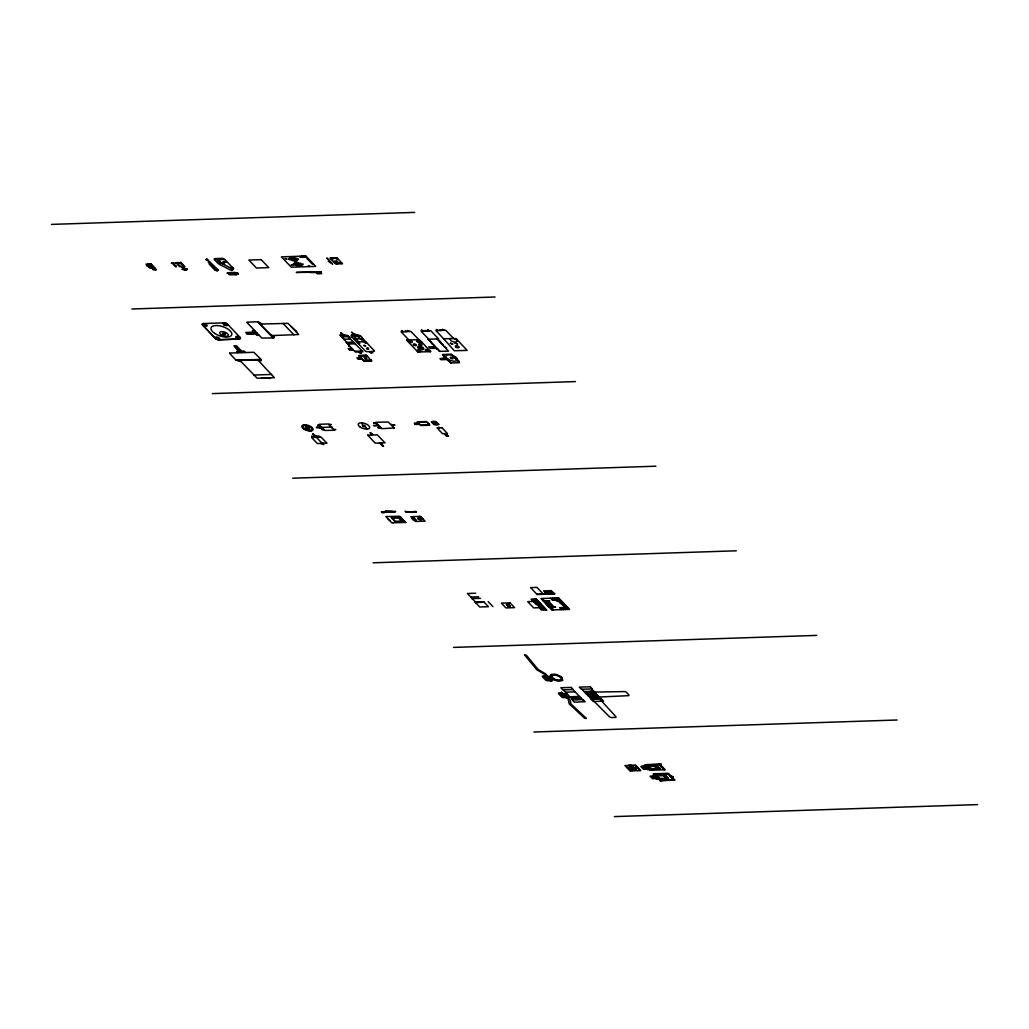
<?xml version="1.0" encoding="UTF-8"?>
<svg xmlns="http://www.w3.org/2000/svg" width="1029" height="1029" viewBox="0 0 1029 1029"><rect width="100%" height="100%" fill="white"/><g stroke="black" fill="none" stroke-linecap="round" stroke-linejoin="round"><path stroke-width="1.5" d="M586.273 718.383L571.211 704.196A1.505 0.669 18.7 0 1 570.941 703.797L570.015 699.746A1.505 0.669 18.7 0 0 569.744 699.347L561.371 692.337L567.815 698.704A1.505 0.669 18.7 0 1 568.149 699.154L569.178 703.669A1.505 0.669 18.7 0 0 569.449 704.068L584.691 718.281L586.247 718.448M674.767 779.931L668.271 773.345L653.299 773.769L668.245 773.692L674.059 779.802L659.872 780.689L674.754 780.085M524.7 655.087L536.649 669.557A1.505 0.669 18.7 0 0 537.125 669.956L544.47 674.252A1.505 0.669 18.7 0 1 544.958 674.651L551.557 681.108L545.627 673.969A1.505 0.669 18.7 0 0 545.138 673.583L538.54 669.712A1.505 0.669 18.7 0 1 538.051 669.326L526.385 655.267L524.764 654.958M366.44 348.304C371.739 348.034 363.88 349.706 368.086 348.201M368.794 349.114L367.289 349.088M429.144 351.146L430.572 351.442M285.329 258.446L286.731 258.935M286.654 259.076L285.29 258.613M299.529 256.465L300.918 256.954M291.4 264.826L292.789 265.315M300.802 257.134L299.49 256.633M292.725 265.456L291.348 264.993M308.378 265.778L309.768 266.254M309.652 266.434L308.327 265.932M358.259 342.927L359.648 343.416M359.597 343.545L358.221 343.12M365.231 342.708L366.62 343.184M366.556 343.339L365.179 342.863M370.389 351.905L371.778 352.394M371.713 352.548L370.35 352.098M430.546 351.699L417.851 351.944L406.622 340.123L408.204 340.548M408.166 340.689L406.777 340.226M420.668 342.001L422.057 342.477M421.993 342.631L420.848 342.245L421.697 342.22M417.53 351.339L418.932 351.828M418.803 352.008L417.491 351.532M429.183 350.953L430.559 351.391L419.485 339.699L406.725 339.969M542.116 598.917C546.682 599.856 539.62 599.367 542.643 598.852M551.904 598.878L553.306 599.354M553.962 598.801L555.351 599.29M553.229 599.508L551.866 599.032M555.287 599.431L554.592 599.187M557.499 598.415L558.58 598.325M558.824 599.045L557.461 598.595M558.747 600.164L560.136 600.653M560.085 600.782L558.708 600.357M560.008 601.502L561.397 601.978M561.281 602.158L560.844 601.875M552.92 609.528L551.956 609.438M561.268 602.827L562.67 603.303M562.593 603.457L561.229 602.981M560.882 608.306L562.271 608.795M562.207 608.936L560.831 608.473M562.927 608.242L564.329 608.718M564.278 608.859L563.558 608.628M566.979 608.383L568.368 608.859M568.304 609.014L566.94 608.576M648.617 766.129L650.006 766.605M649.968 766.746L648.579 766.296M650.637 768.251L652.039 768.74M651.962 768.895L650.598 768.419M656.824 765.859L658.213 766.335M658.161 766.476L646.572 766.258M658.843 767.981L660.232 768.47L656.772 766.013M230.419 267.437C238.625 266.923 227.55 273.585 233.274 268.826M232.232 268.788L233.081 268.145L224.734 259.372A2.007 0.9 18.7 0 0 222.084 258.356L215.112 258.588A2.007 0.9 18.7 0 0 214.482 259.707L218.277 263.694L219.987 262.614L232.438 268.891L230.728 270.112L219.28 264.337L220.991 263.115M652.064 777.062L653.222 777.461M653.081 777.692L652 777.281M215.074 269.598L216.617 270.614A2.482 1.106 18.7 0 0 217.968 270.563L216.797 269.469A3.55 1.582 18.7 0 0 215.293 269.521L216.695 269.508M410.121 341.281L411.15 341.615M411.06 341.86L410.056 341.512M417.915 341.023L418.944 341.358M418.803 341.615L417.851 341.255M418.713 350.323L419.742 350.657M419.652 350.902L418.662 350.58M426.508 350.066L427.537 350.4M427.447 350.645L426.456 350.31M149.192 264.749L147.944 263.977M150.105 264.723L149.269 264.479M151.057 264.685L149.694 263.926M151.546 267.437L152.909 268.196M152.472 267.399L153.835 268.17M153.398 267.373L154.659 268.145M247.037 322.193L257.713 321.743L273.135 337.962L261.803 338.052L246.973 322.463M261.61 323.994L260.736 324.032M274.319 337.371L273.444 337.409M341.744 334.824L345.538 335.377M352.394 334.464L356.806 335.004M240.503 361.462L237.352 360.742M261.134 360.78L257.983 360.06M450.252 338.464C449.146 343.609 463.925 342.721 453.583 338.361M319.286 424.295L328.392 423.987L334.335 430.238L324.958 430.482L319.209 424.565M318 424.964L319.53 424.9M373.668 422.893L376.215 422.803M311.671 436.206L318.823 435.974L320.276 437.145M311.877 437.441L321.164 437.209L327.003 443.242L317.369 443.55L311.813 437.711M378.145 427.601L380.691 427.511M658.714 764.213L664.104 769.782M229.66 353.05L253.867 352.278L261.044 359.417L236.027 360.24L229.57 353.307M215.64 259.128L216.386 259.372M216.231 259.655L215.575 259.411M222.405 258.909L223.152 259.141M223.074 259.424L222.367 259.218M367.314 348.368L368.06 348.612M367.958 348.895L367.237 348.638M451.332 357.745L452.078 357.989M451.911 358.259L451.319 358.066M307.131 427.652L307.877 427.897M307.722 428.167L307.054 427.923M363.597 425.723L364.343 425.967M364.266 426.238L363.52 425.993M545.82 675.577L542.99 675.989A1.505 0.669 18.7 0 0 542.527 676.825L545.486 679.937A1.505 0.669 18.7 0 0 547.467 680.683L551.698 680.864L545.82 675.577L550.875 680.889M561.924 692.517L559.094 692.929A1.505 0.669 18.7 0 0 558.631 693.765L561.59 696.877A1.505 0.669 18.7 0 0 563.57 697.636L567.802 697.803L561.924 692.517L566.979 697.829M301.484 256.182C299.915 258.318 307.658 256.838 305.42 256.658C299.336 259.064 301.15 254.086 304.378 256.234M656.579 768.316L657.75 768.213L655.975 766.348L654.688 766.322M665.737 777.963L666.908 777.847L665.133 775.995L663.846 775.969M565.911 697.045L564.355 697.173L561.075 694.125L563.017 693.868M561.783 694.781L564.972 694.498L566.85 696.247L563.648 696.517M566.464 697.083L562.541 693.906M567.699 698.228L568.484 698.164M443.525 338.695L454.342 350.735L467.166 350.413L456.143 338.592L443.525 338.695L435.897 330.579L445.737 330.258L453.455 338.361M51.45 224.399L414.61 212.398M207.215 259.54L205.98 259.578L207.974 260.337M206.212 259.822L206.507 260.131M172.383 262.935L173.798 263.488L172.936 263.527M308.211 258.523L306.976 258.562L312.121 263.964L313.343 263.926M145.951 264.041L149.99 268.299M209.517 261.958L208.282 261.996L210.276 262.755M208.514 262.241L208.81 262.549M173.772 264.402L176.165 266.009L175.342 266.048M210.675 263.18L209.44 263.218L211.125 264.993L212.36 264.942M147.301 265.508L146.517 265.533L148.562 266.833M209.89 263.681L210.276 264.543L211.935 264.504M329.306 261.263L328.277 261.289L330.952 262.987M184.024 267.244L186.635 270.177M156.421 269.431L152.729 269.559M215.177 267.913L213.543 267.964L216.244 270.524A3.55 1.582 18.7 0 0 217.749 270.473L217.878 269.984A1.646 0.733 18.7 0 0 216.965 269.791L206.585 258.871L216.502 269.302M234.432 272.505L228.657 272.685A1.556 0.695 18.7 0 0 228.014 272.955A2.199 0.978 18.7 0 0 229.416 274.524M235.448 273.971L238.445 274.151L237.429 273.084M236.464 274.627L230.676 274.82A1.556 0.695 18.7 0 1 229.583 274.602L229.403 274.537M321.177 272.17L296.275 272.441L320.675 271.643L321.434 272.441L310.462 272.531M131.866 308.996L495.039 296.995M257.842 321.884L273.83 337.808L273.007 337.834M259.038 322.244L261.726 323.749M290.744 326.18L296.789 331.66L295.966 331.685M254.639 330.528L252.375 330.605L256.928 335.39L259.192 335.313M253.893 332.2L245.777 332.47L247.294 334.065L255.411 333.795M246.536 333.267L256.916 332.92M247.089 333.846L253.366 333.859M271.746 335.621L274.434 337.113M240.362 337.666L227.499 324.135A2.547 1.132 18.7 0 0 224.155 322.849L203.279 323.543A2.547 1.132 18.7 0 0 202.481 324.958L215.344 338.49A2.547 1.132 18.7 0 0 218.701 339.763L239.358 338.991M346.876 335.325L340.728 335.531L344.265 339.261L350.413 339.055L347.236 335.377L348.754 336.637L341.988 336.856M218.701 339.763L239.564 339.068M351.918 336.534L360.124 336.264M348.394 336.92L362.954 351.802L355.365 352.047L346.143 342.348L353.732 342.091M349.307 337.448L350.323 338.502M356.69 342.001L365.707 341.705M407.973 340.432L407.085 340.56M346.979 343.223L354.568 342.979M347.738 344.02L355.327 343.776M430.559 341.589L431.318 342.387M430.817 341.86L427.948 339.287L438.547 338.863L430.829 330.746L420.99 331.068L428.694 339.184M440.065 342.233L440.888 342.207L437.724 338.888M349.307 345.667L348.484 345.693L350.31 346.734M432.206 343.313L431.383 343.339L433.852 345.049M237.828 349.899L234.419 345.95M441.068 343.3L443.28 344.728L442.457 344.766M351.957 348.458L348.265 348.587L349.526 349.911L353.217 349.796M434.482 345.705L433.659 345.731L439.409 350.889M348.522 348.844L352.214 348.728M443.782 346.143L446.573 348.188L445.75 348.214M434.547 346.67L428.759 346.863L430.276 348.458L436.064 348.265M349.281 349.654L352.973 349.526M354.606 351.249L362.195 351.005M436.823 349.063L437.762 349.165M359.108 352.201L360.343 352.162M359.867 352.998L361.102 352.96M439.087 350.555L439.434 351.365L448.528 351.146L436.901 338.914M358.877 355.751L366.465 355.494M359.635 356.548L367.224 356.291M360.78 357.745L357.089 357.86L358.349 359.185L362.041 359.07M357.333 358.131L361.025 358.002M364.51 357.886L365.745 357.848M443.628 355.327L442.727 355.275L450.123 362.169M358.092 358.928L361.784 358.799M365.269 358.684L366.504 358.645M453.172 356.034L459.307 361.591L458.484 361.616M444.374 357.012L445.197 356.973M444.502 357.14L445.325 357.114M363.173 360.266L370.762 360.009M445.261 357.938L439.975 358.658L440.991 359.726L446.779 359.533M363.932 361.063L371.52 360.806M455.551 358.529L456.374 358.504M456.079 359.082L456.902 359.057M456.439 359.455L457.262 359.43M447.538 360.33L448.348 360.304M447.654 360.459L448.477 360.433M457.468 360.549L458.291 360.523M443.216 355.339L442.457 354.542L451.409 354.169L459.5 362.671L450.882 362.967L449.634 362.092M253.829 375.045L271.592 374.453M212.283 393.605L575.455 381.592M304.443 425.389L305.664 425.35M376.846 423.459L373.604 423.163M417.813 422.404L426.842 422.109M330.283 425.98L332.431 428.244M414.816 423.691L418.919 423.562M427.871 423.189L429.067 423.575L428.257 423.601M319.209 427.241L316.34 427.344L319.723 427.768M373.54 425.389L377.965 425.234M391.792 424.784L394.454 424.694M415.06 423.961L419.163 423.819M316.598 427.601L332.187 427.086M374.041 425.916L378.466 425.774M392.293 425.311L394.956 425.221M420.256 424.977L429.286 424.681M311.028 430.984L309.189 430.379L309.793 431.022M333.705 429.569L335.827 429.582L333.769 429.659M309.266 430.469L310.501 430.418M324.328 429.955L322.321 429.826L317.935 425.234M381.322 428.167L378.067 427.871M313.832 435.717L315.89 435.653M370.826 434.457L373.09 434.379M323.106 443.911L322.154 443.808M379.354 443.409L381.605 443.345M381.592 444.888L380.447 443.01M292.712 478.202L655.872 466.201M395.458 511.4L381.399 511.863L382.286 512.802L384.332 512.738L383.701 512.069M381.656 512.133L395.599 511.67L385.695 511.722M416.14 511.76L405.838 512.095L405.079 511.297L408.564 512.005M401.04 517.265L391.264 517.587L395.329 521.87L405.104 521.536M421.35 517.278L420.462 517.317L422.996 519.015M401.734 518.192L400.628 518.23L402.21 518.693M387.997 518.809L390.3 520.725M402.956 519.478L401.837 519.516L402.313 520.005M403.419 519.967L402.172 520.159L401.387 519.336L402.48 519.298L400.178 518.063L400.886 517.613L399.033 517.523M404.719 521.33L401.734 520.623L403.265 520.121M373.128 562.799L736.288 550.798M467.449 593.501L475.655 593.231M550.322 591.328L551.84 592.923M546.785 591.855L548.534 591.804L550.296 593.669M545.923 592.845L548.02 593.604L546.682 593.643M549.203 592.743L547.878 592.781L549.962 593.54M536.894 594.247L554.528 593.669M471.359 597.039L478.652 596.807M471.732 598.621L480.504 598.338M475.475 602.518L483.617 602.299M537.215 600.524L532.507 600.679L536.289 604.666L541.01 604.512M560.316 599.766L557.242 599.856L561.037 603.856L564.111 603.753M537.395 600.704L532.366 600.537L531.093 599.2L535.916 598.698L546.785 610.133L541.331 609.978L540.071 608.641L544.47 608.152M556.728 600.203L552.496 600.216L550.605 598.222M537.961 601.309L527.71 601.643L533.652 607.895L543.904 607.56M543.428 601.129L549.782 600.923L546.965 601.142L552.65 607.136L555.724 607.161L549.37 607.38M543.556 601.258L546 601.18L547.016 602.248L544.573 602.325M537.884 601.669L535.826 600.846M547.094 601.283L548.56 601.232L554.001 606.943L552.522 606.994M535.337 601.888L538.334 601.926M558.515 601.193L561.59 601.09M538.257 602.068L537.035 602.106L537.91 603.033M544.688 602.454L547.878 602.351L548.881 603.418L545.704 603.521M536.611 603.213L539.479 603.123M559.776 602.518L562.85 602.415M536.739 603.354L539.608 603.251M506.654 604.743L508.725 604.666M545.833 603.65L548.277 603.573L549.409 604.769L546.965 604.846M507.76 605.888L509.831 605.824M541.138 604.64L539.903 604.679L543.736 608.718L544.971 608.679M540.264 605.065L537.794 605.142M547.094 604.988L550.271 604.872L551.287 605.94L548.11 606.042M562.426 604.64L564.471 604.576M563.069 605.309L565.114 605.245M541.486 606.338L539.016 606.428L541.55 606.415M548.238 606.184L550.682 606.094L551.685 607.161L549.242 607.239M563.699 605.991L565.757 605.927M539.723 607.161L542.193 607.084M564.342 606.66L566.4 606.596M564.985 607.342L567.043 607.277M453.545 647.408L816.717 635.395M546.579 676.375L544.534 676.529L547.454 679.603L549.666 679.616M550.939 676.259L547.84 676.362L551.055 679.745L549.627 679.796L552.573 680.593L552.393 679.5L553.975 679.449M545.151 677.185L548.521 677.082L550.078 678.831L546.566 678.78M546.823 678.947L550.193 678.831M565.371 692.157L575.134 691.835M584.073 691.539L593.836 691.218M563.146 693.79L561.088 693.945L564.008 697.019L566.22 697.032M566.94 693.687L564.394 693.778L567.429 696.967L570.027 696.877M561.718 694.601L565.075 694.498M586.298 693.88L588.151 693.816L589.643 695.089L587.932 695.154L609.541 716.853A1.505 0.669 18.7 0 0 611.483 717.56L615.329 717.432A1.505 0.669 18.7 0 0 615.856 716.647L593.424 692.028A1.505 0.669 18.7 0 0 591.431 691.269M589.051 693.855L587.147 693.919L588.537 695.372L590.44 695.321M563.377 696.363L566.747 696.247M563.197 689.867L569.873 696.774L579.43 696.466L582.568 699.643M581.899 689.25L588.575 696.157L598.132 695.848L601.27 699.025M569.873 696.774L579.661 697.006M588.575 696.157L598.376 696.389M590.106 697.443L628.397 695.668A1.505 0.669 18.7 0 0 628.796 694.832L626.417 692.337A1.505 0.669 18.7 0 0 624.513 691.578L585.99 692.208A1.505 0.669 18.7 0 0 585.514 693.057M570.645 697.302L571.545 698.254L580.575 697.958M589.347 696.684L590.26 697.636L599.277 697.34M571.545 698.254L581.372 698.395M590.26 697.636L600.074 697.778M533.961 732.005L897.134 720.004M660.991 764.135L646.701 764.598L652.013 770.181M627.021 765.525L624.976 765.602L630.031 770.914L632.076 770.85M627.433 765.512L633.169 765.319M633.581 765.306L635.639 765.242L640.694 770.567L638.636 770.631M661.223 764.367L644.9 764.933L646.418 766.528M644.386 766.399L640.9 766.515L641.839 767.505L645.222 767.943L642.353 768.033L643.292 769.036L646.791 768.92M644.797 766.386L654.431 766.065L656.836 768.586M661.969 766.425L663.242 767.763M630.674 767.878L634.481 767.75M634.777 768.02L636.012 767.968A3.897 1.736 18.7 0 1 634.456 770.142A3.897 1.736 18.7 0 1 629.324 767.763A3.897 1.736 18.7 0 1 631.909 766.078L632.269 766.849M631.176 768.406L634.983 768.277M650.084 768.612L648.437 768.663L649.955 770.258L665.133 769.756L660.078 764.431M647.19 768.907L659.357 768.573L658.792 768.123M632.488 770.837L638.224 770.644M655.987 774.374L668.091 773.975M653.544 776.033L650.058 776.149L652.463 778.67L655.949 778.554M653.955 776.02L665.995 775.544L668.516 778.207L656.361 778.541M671.14 776.059L672.4 777.397M670.278 776.509L672.683 776.419M670.535 776.766L672.927 776.689M670.792 777.036L673.185 776.959M661.3 779.956L673.39 779.558M614.39 816.602L977.55 804.601M418.687 339.519L410.893 331.402L401.053 331.737L408.757 339.84M366.967 356.021L367.649 356.291M370.517 359.751L371.186 360.009M545.756 675.153L546.618 675.165M546.721 676.31L548.907 679.552M546.283 676.387L544.573 676.362L547.119 679.436L549.422 679.552M545.113 677.018L548.624 677.069M475.822 602.338L476.62 602.647M420.256 516.892L419.6 516.391M420.938 520.764L421.633 521.266M552.985 609.374L551.685 608.589L551.583 609.438M558.155 599.251L559.261 599.097L558.438 598.466M552.329 608.872L553.345 609.605L551.866 609.592M558.348 598.235L557.178 598.222L557.435 598.917M542.72 599.56L542.077 599.084M235.358 274.421L235.178 274.344A2.199 0.978 18.7 0 1 233.802 272.775A1.556 0.695 18.7 0 1 235.602 272.711L235.718 272.775A2.199 0.978 18.7 0 1 237.094 274.357A1.556 0.695 18.7 0 1 235.294 274.421M567.313 609.117C571.365 609.387 564.612 607.161 567.378 608.949M220.45 263.488L219.807 263.951M592.022 695.874L589.566 694.588L589.488 693.224L591.855 693.147L594.312 694.434L594.389 695.797M417.8 351.841L418.559 351.571M355.481 334.502L363.867 341.757M444.309 330.296L442.47 329.267L443.486 330.335M442.046 330.373L439.589 330.463M440.849 330L440.026 330.026M438.148 330.502L436.322 329.473L437.338 330.528M429.402 330.798L427.562 329.756L428.578 330.823M427.138 330.875L424.681 330.952M425.942 330.502L425.118 330.528M423.241 331.004L421.414 329.962L422.43 331.029M428.283 339.197L439.91 351.429M442.792 354.452L450.882 362.967M433.068 346.722L434.585 348.316M430.212 351.185L429.492 351.352M409.452 331.454L407.625 330.412L408.629 331.479M407.201 331.531L404.744 331.608M406.005 331.158L405.182 331.184M335.776 258.125L336.419 258.793M340.265 262.845L340.908 263.527M420.385 347.185L421.813 348.69M403.304 331.66L401.477 330.618L402.48 331.685M331.608 258.266L332.251 258.935M336.097 262.987L336.74 263.668M320.405 272.196L321.588 273.663L317.485 273.804L315.89 272.351M362.401 338.657C361.886 332.959 343.905 332.92 354.195 338.927M371.456 351.519L372.717 352.844L370.659 352.921L369.398 351.584M354.529 334.386L351.558 332.161L353.719 334.412M358.529 341.937L353.024 334.579M439.756 427.742L438.624 427.228L439.126 427.768M445.21 433.595L447.731 436.257M444.798 433.608L447.319 436.27M343.583 334.747L340.612 332.521L342.76 334.785M360.086 351.892L361.346 353.23L358.851 351.931M342.052 335.493L339.802 335.017L346.76 342.323M554.116 593.682L551.312 592.948L552.071 593.746M552.882 592.897L551.364 591.302L552.779 592.897M559.776 600.396L559.056 600.563M391.342 424.308L392.731 425.774M551.454 593.759L549.062 590.685L551.107 590.62L554.785 593.926L537.138 594.518L530.565 587.598L536.932 587.392L543.248 594.042M550.631 593.797L547.724 590.736L543.621 590.865L546.528 593.926M554.708 598.081L558.014 601.553L555.673 600.241M565.577 609.515L563.673 607.522L559.583 607.65L561.474 609.644M548.56 593.72L546.579 591.868L544.843 591.932L546.605 593.784M552.65 598.145L554.554 600.139M561.628 607.586L563.519 609.58M236.709 272.839L236.297 272.852M236.541 273.122L237.3 273.92L234.072 273.2M282.962 323.338L293.908 334.849M234.728 273.174L235.744 274.241M233.66 273.212L234.419 274.01L229.621 274.164L228.862 273.367M377.527 424.771L378.916 426.238M233.802 274.036L232.58 274.074M231.203 273.29L231.975 274.087M231.332 274.113L230.264 274.151M229.904 273.341L230.933 274.396M535.504 598.711L546.373 610.146M537.138 600.666L540.675 604.383L537.807 604.486L534.27 600.756M538.296 603.431L539.119 604.306M218.161 269.945L211.125 263.501A3.55 1.582 18.7 0 0 209.62 263.553L209.17 264.029L214.881 270.048M370.723 432.669L372.369 434.405M380.884 443.358L383.611 446.239M369.913 432.707L371.546 434.431M379.83 443.023L382.801 446.264M591.662 688.928L598.132 695.848M593.926 691.951L598.981 697.263M590.157 691.308L591.302 692.504L590.003 692.543A3.319 1.479 18.7 0 0 588.961 694.395M659.46 764.457L664.515 769.769M595.457 697.379L593.321 696.311A3.319 1.479 18.7 0 1 588.935 694.652M667.834 773.705L673.648 779.828M186.313 269.264L182.789 268.801L183.329 269.354M184.744 268.736L185.413 269.289M415.214 511.786L414.713 511.259L416.385 512.03L406.519 512.082M414.854 511.799L411.085 511.927M590.312 698.099L591.508 699.347M663.589 775.699L665.995 778.22M175.727 263.077L171.316 263.334M412.127 517.986L410.893 516.687L420.514 516.365L425.067 521.15L415.446 521.471L414.211 520.172M655.73 774.104L661.544 780.226M646.546 764.881L651.601 770.206M654.946 773.718L661.518 780.638M260.839 359.417L261.34 359.957L236.233 360.24M645.312 764.92L650.367 770.245M653.711 773.757L660.284 780.677M572.96 689.546L579.43 696.466M488.196 601.631L492.917 606.608M652.926 776.046L655.332 778.58M645.312 769.1L642.662 766.309L641.594 766.348L644.244 769.139M318.836 426.842L320.096 428.167M269.997 377.797L270.498 378.325L261.507 378.08M245.404 352.523L244.014 351.069L236.631 351.313L238.021 352.767M241.545 351.146L236.541 345.885L234.085 345.963L239.088 351.223M571.609 698.717L572.806 699.977M635.022 765.267L640.077 770.58M235.319 345.924L241.712 352.651M392.229 511.323L385.386 510.911L385.965 511.529M468.259 594.402L475.964 602.505M546.09 676.387L549.177 679.629M562.644 693.803L565.731 697.057M323.929 443.332L320.443 443.448M305.137 424.784L305.742 425.427A4.772 2.122 18.7 0 1 311.98 429.466A4.772 2.122 18.7 0 1 304.571 428.849A4.772 2.122 18.7 0 1 305.845 425.401L303.902 424.823M315.273 435.666L312.675 433.839L314.45 435.704M322.81 443.37L323.723 444.657L321.575 443.422M313.086 433.826L322.694 443.923M155.598 269.469L156.074 269.971L153.54 269.534M625.581 765.576L630.636 770.888M311.594 436.476L312.482 437.402M393.361 522.693L392.744 522.706M202.7 325.035L215.408 338.4M241.802 360.6A2.007 0.9 18.7 0 0 241.172 361.719L257.134 378.222L274.357 377.656L258.935 361.128A2.007 0.9 18.7 0 0 256.285 360.124M270.704 334.515A2.007 0.9 18.7 0 0 273.354 335.531L298.667 334.515L288.043 323.35L262.408 324.019A2.007 0.9 18.7 0 0 261.778 325.138M628.423 765.486A5.531 2.457 18.7 0 1 632.179 765.357M297.445 262.228A1.762 0.785 18.7 0 1 295.143 262.305M294.101 261.212A1.762 0.785 18.7 0 1 296.403 261.134M298.886 262.678A3.267 1.453 18.7 0 1 294.59 262.819M292.66 260.774A3.267 1.453 18.7 0 1 296.957 260.633M300.327 263.115A4.772 2.122 18.7 0 1 294.05 263.321M291.22 260.337A4.772 2.122 18.7 0 1 297.497 260.131M301.78 263.553A6.29 2.791 18.7 0 1 293.497 263.823M289.779 259.9A6.29 2.791 18.7 0 1 298.05 259.63M303.221 263.99A7.795 3.46 18.7 0 1 292.956 264.324M288.339 259.462A7.795 3.46 18.7 0 1 298.59 259.128M367.739 435.164L375.212 443.177L385.065 442.856L377.231 434.817L367.739 435.164M394.158 427.987L381.798 428.681L375.739 422.289L388.255 422.006L394.158 427.987M405.748 522.475L391.74 522.745L385.875 516.584L399.522 516.236L405.748 522.513M150.337 265.765L152.253 266.395L150.363 265.701M203.793 324.662L205.697 325.293L203.819 324.611M216.502 338.039L218.418 338.67L216.566 337.924M224.425 323.981L226.329 324.611L224.438 323.955M237.133 337.358L239.05 337.988L237.159 337.293M363.906 345.41L365.809 346.027L363.932 345.345M433.929 422.803L436.219 423.562L433.929 422.803M450.329 343.3L452.953 344.149L450.355 343.21M455.05 343.133L457.673 343.995L455.075 343.056M418.404 517.587L417.684 518.873L420.732 520.031L421.453 518.745L418.404 517.587M217.865 260.671L217.235 261.134L220.463 261.983L217.865 260.671M218.328 261.134L219.627 261.79L218.328 261.134M222.097 262.807L221.454 263.257L224.682 264.106L222.097 262.807M222.547 263.27L223.846 263.913L222.547 263.27M551.48 674.458L550.592 675.024L550.721 677.365L555.917 680.632L562.76 680.401L561.628 677.005L555.544 674.317L551.48 674.458M590.479 692.98L589.154 693.816L590.62 695.347L593.399 696.041L594.723 695.205L593.257 693.675L590.479 692.98M305.845 256.041L281.444 256.851L291.297 267.218L315.71 266.408L305.845 256.041M220.257 259.102L217.801 259.192L221.016 259.9L220.257 259.102M219.872 259.359L218.637 259.411L219.872 259.359M261.16 259.642L248.851 260.054L256.44 268.029L268.736 267.617L261.16 259.642M172.255 262.807L176.049 266.794L172.255 262.807M181.001 262.511L175.882 262.678L179.663 266.678L184.796 266.498L181.001 262.511M151.122 263.874L147.43 263.99L151.482 268.247L155.173 268.132L151.122 263.874M225.428 261.43L222.971 261.507L226.187 262.228L225.428 261.43M327.016 258.189L332.573 264.029L327.016 258.189M336.959 257.855L329.987 258.086L335.544 263.938L342.528 263.707L336.959 257.855M225.042 261.688L223.807 261.726L225.042 261.688M332.65 258.228L330.566 258.292L333.293 258.896L332.65 258.228M336.817 258.086L334.734 258.163L337.461 258.768L336.817 258.086M151.7 265.366L149.642 265.431L150.916 266.755L152.961 266.691L151.7 265.366M336.792 261.019L334.129 261.096L335.763 262.832L338.438 262.742L336.792 261.019M181.94 267.321L184.718 270.241L181.94 267.321M182.982 267.283L185.76 270.215L182.982 267.283M337.139 262.961L335.055 263.025L337.782 263.63L337.139 262.961M341.306 262.819L339.223 262.884L341.95 263.488L341.306 262.819M187.381 269.225L182.249 269.392L187.381 269.225M237.519 272.814L227.255 273.148L237.519 272.814M225.377 334.566L223.705 334.618A1.505 0.669 18.7 0 1 222.586 333.486A1.505 0.669 18.7 0 1 224.335 333.422A1.505 0.669 18.7 0 1 225.377 334.566M362.8 338.644L353.783 338.94L365.154 350.902A1.505 0.669 18.7 0 0 367.147 351.661L373.707 351.442A1.505 0.669 18.7 0 0 374.183 350.606L362.8 338.644M418.044 351.378L418.571 351.918L418.044 351.378M429.698 350.992L430.225 351.532L429.698 350.992M366.221 355.224L358.632 355.481L364.189 361.333L371.778 361.076L366.221 355.224M365.488 357.577L364.266 357.629L366.761 358.915L365.488 357.577M455.281 357.359L454.458 357.385L455.384 357.462M361.693 423.279L362.324 423.948L361.693 423.279M331.004 424.514L328.946 424.578L331.004 424.514M426.302 421.543L417.285 421.839L420.797 425.543L429.813 425.247L426.302 421.543M417.568 423.086L414.327 423.189L415.549 424.462L418.79 424.36L417.568 423.086M366.17 427.987L366.8 428.656L366.17 427.987M441.904 427.665L436.978 427.832L442.534 433.685L447.461 433.518L441.904 427.665M446.522 434.122L444.541 434.187L446.547 436.296L448.515 436.232L446.522 434.122M398.455 517.857L392.178 518.063L395.252 521.304L401.529 521.086L398.455 517.857M414.172 517.909L411.446 517.999L413.529 520.198L416.256 520.108L414.172 517.909M558.606 597.952L540.971 598.531L551.84 609.965L569.474 609.387L558.606 597.952M552.419 598.904L552.946 599.444L552.419 598.904M554.477 598.839L554.991 599.38L554.477 598.839M483.771 601.772L475.038 602.068L479.733 606.994L488.453 606.711L483.771 601.772M559.261 600.203L559.776 600.743L559.261 600.203M510.011 602.853L501.393 603.135L505.946 607.92L514.564 607.637L510.011 602.853M508.339 604.255L506.268 604.332L508.172 606.338L510.255 606.274L508.339 604.255M561.783 602.853L562.31 603.406L561.783 602.853M563.828 603.894L561.783 603.959L565.628 608.01L567.686 607.946L563.828 603.894M540.842 605.669L538.373 605.747L540.907 605.734M543.402 608.371L540.945 608.448L543.466 608.435M561.397 608.345L561.911 608.885L561.397 608.345M571.185 687.411L560.921 687.745L562.953 689.88L573.204 689.533L571.185 687.411M590.222 686.78L579.301 687.14L581.321 689.263L592.241 688.903L590.222 686.78M583.134 699.63L572.227 699.99L574.246 702.112L585.154 701.752L583.134 699.63M601.515 699.025L591.263 699.36L593.283 701.482L603.534 701.148L601.515 699.025M644.038 765.589L647.948 769.705L644.038 765.589M632.038 766.669L630.97 766.695L633.62 769.486L634.687 769.46L632.038 766.669M653.196 775.223L657.107 779.339L653.196 775.223M438.766 424.36L436.322 421.8A4.798 2.135 18.7 0 0 431.395 421.954L433.839 424.527A4.798 2.135 18.7 0 0 438.766 424.36M214.817 333.473A10.895 4.836 18.7 0 0 231.718 334.862A10.895 4.836 18.7 0 0 217.736 325.601A10.895 4.836 18.7 0 0 214.817 333.473M215.936 338.837A2.521 1.119 18.7 0 0 219.846 339.158A2.521 1.119 18.7 0 0 216.617 337.023A2.521 1.119 18.7 0 0 215.936 338.837M203.227 325.46A2.521 1.119 18.7 0 0 207.125 325.781A2.521 1.119 18.7 0 0 203.896 323.646A2.521 1.119 18.7 0 0 203.227 325.46M223.859 324.778A2.521 1.119 18.7 0 0 227.756 325.1A2.521 1.119 18.7 0 0 224.528 322.965A2.521 1.119 18.7 0 0 223.859 324.778M236.567 338.155A2.521 1.119 18.7 0 0 240.477 338.477A2.521 1.119 18.7 0 0 237.249 336.342A2.521 1.119 18.7 0 0 236.567 338.155M221.248 334.901A4.528 2.007 18.7 0 0 228.271 335.48A4.528 2.007 18.7 0 0 222.457 331.634A4.528 2.007 18.7 0 0 221.248 334.901M418.713 348.599A3.267 1.453 18.7 0 0 423.781 349.011A3.267 1.453 18.7 0 0 419.588 346.233A3.267 1.453 18.7 0 0 418.713 348.599M419.781 348.252A1.505 0.669 18.7 0 0 422.122 348.445A1.505 0.669 18.7 0 0 420.179 347.159A1.505 0.669 18.7 0 0 419.781 348.252M413.838 345.114A1.634 0.733 18.7 0 0 416.372 345.32A1.634 0.733 18.7 0 0 414.275 343.93A1.634 0.733 18.7 0 0 413.838 345.114M419.369 344.921A1.634 0.733 18.7 0 0 421.916 345.127A1.634 0.733 18.7 0 0 419.806 343.737A1.634 0.733 18.7 0 0 419.369 344.921M418.134 350.953A1.762 0.785 18.7 0 0 420.861 351.172A1.762 0.785 18.7 0 0 418.597 349.68A1.762 0.785 18.7 0 0 418.134 350.953M409.542 341.911A1.762 0.785 18.7 0 0 412.269 342.142A1.762 0.785 18.7 0 0 410.005 340.638A1.762 0.785 18.7 0 0 409.542 341.911M425.929 350.696A1.762 0.785 18.7 0 0 428.656 350.915A1.762 0.785 18.7 0 0 426.392 349.423A1.762 0.785 18.7 0 0 425.929 350.696M417.324 341.654A1.762 0.785 18.7 0 0 420.064 341.885A1.762 0.785 18.7 0 0 417.8 340.38A1.762 0.785 18.7 0 0 417.324 341.654M456.014 347.159A1.968 0.875 18.7 0 0 459.063 347.403A1.968 0.875 18.7 0 0 456.542 345.744A1.968 0.875 18.7 0 0 456.014 347.159M448.001 359.198A6.033 2.688 18.7 0 0 457.365 359.97A6.033 2.688 18.7 0 0 449.622 354.838A6.033 2.688 18.7 0 0 448.001 359.198M450.753 358.298A1.505 0.669 18.7 0 0 453.094 358.491A1.505 0.669 18.7 0 0 451.152 357.204A1.505 0.669 18.7 0 0 450.753 358.298M306.166 428.334A2.135 0.952 18.7 0 0 309.485 428.604A2.135 0.952 18.7 0 0 306.745 426.791A2.135 0.952 18.7 0 0 306.166 428.334M306.552 428.205A1.505 0.669 18.7 0 0 308.893 428.398A1.505 0.669 18.7 0 0 306.951 427.112A1.505 0.669 18.7 0 0 306.552 428.205M303.877 429.08A5.904 2.624 18.7 0 0 313.048 429.826A5.904 2.624 18.7 0 0 305.459 424.81A5.904 2.624 18.7 0 0 303.877 429.08M362.941 426.302A1.634 0.733 18.7 0 0 365.475 426.508A1.634 0.733 18.7 0 0 363.378 425.118A1.634 0.733 18.7 0 0 362.941 426.302M360.279 427.176A6.033 2.688 18.7 0 0 369.643 427.935A6.033 2.688 18.7 0 0 361.886 422.816A6.033 2.688 18.7 0 0 360.279 427.176M553.782 678.664A4.772 2.122 18.7 0 0 561.191 679.269A4.772 2.122 18.7 0 0 555.055 675.204A4.772 2.122 18.7 0 0 553.782 678.664M553.049 678.896A5.981 2.663 18.7 0 0 562.336 679.667A5.981 2.663 18.7 0 0 554.644 674.574A5.981 2.663 18.7 0 0 553.049 678.896M590.929 694.845A1.659 0.733 18.7 0 0 593.501 695.051A1.659 0.733 18.7 0 0 591.379 693.636A1.659 0.733 18.7 0 0 590.929 694.845M590.08 695.115A3.074 1.363 18.7 0 0 594.839 695.514A3.074 1.363 18.7 0 0 590.903 692.903A3.074 1.363 18.7 0 0 590.08 695.115M631.382 768.547A2.392 1.068 18.7 0 0 635.086 768.856A2.392 1.068 18.7 0 0 632.025 766.824A2.521 1.119 18.7 0 0 631.304 768.573A2.521 1.119 18.7 0 0 635.202 768.895A2.521 1.119 18.7 0 0 631.973 766.759A2.392 1.068 18.7 0 0 631.382 768.547M179.046 265.443A2.637 1.17 18.7 0 0 183.149 265.791A2.637 1.17 18.7 0 0 179.753 263.54A2.637 1.17 18.7 0 0 179.046 265.443"/></g></svg>
